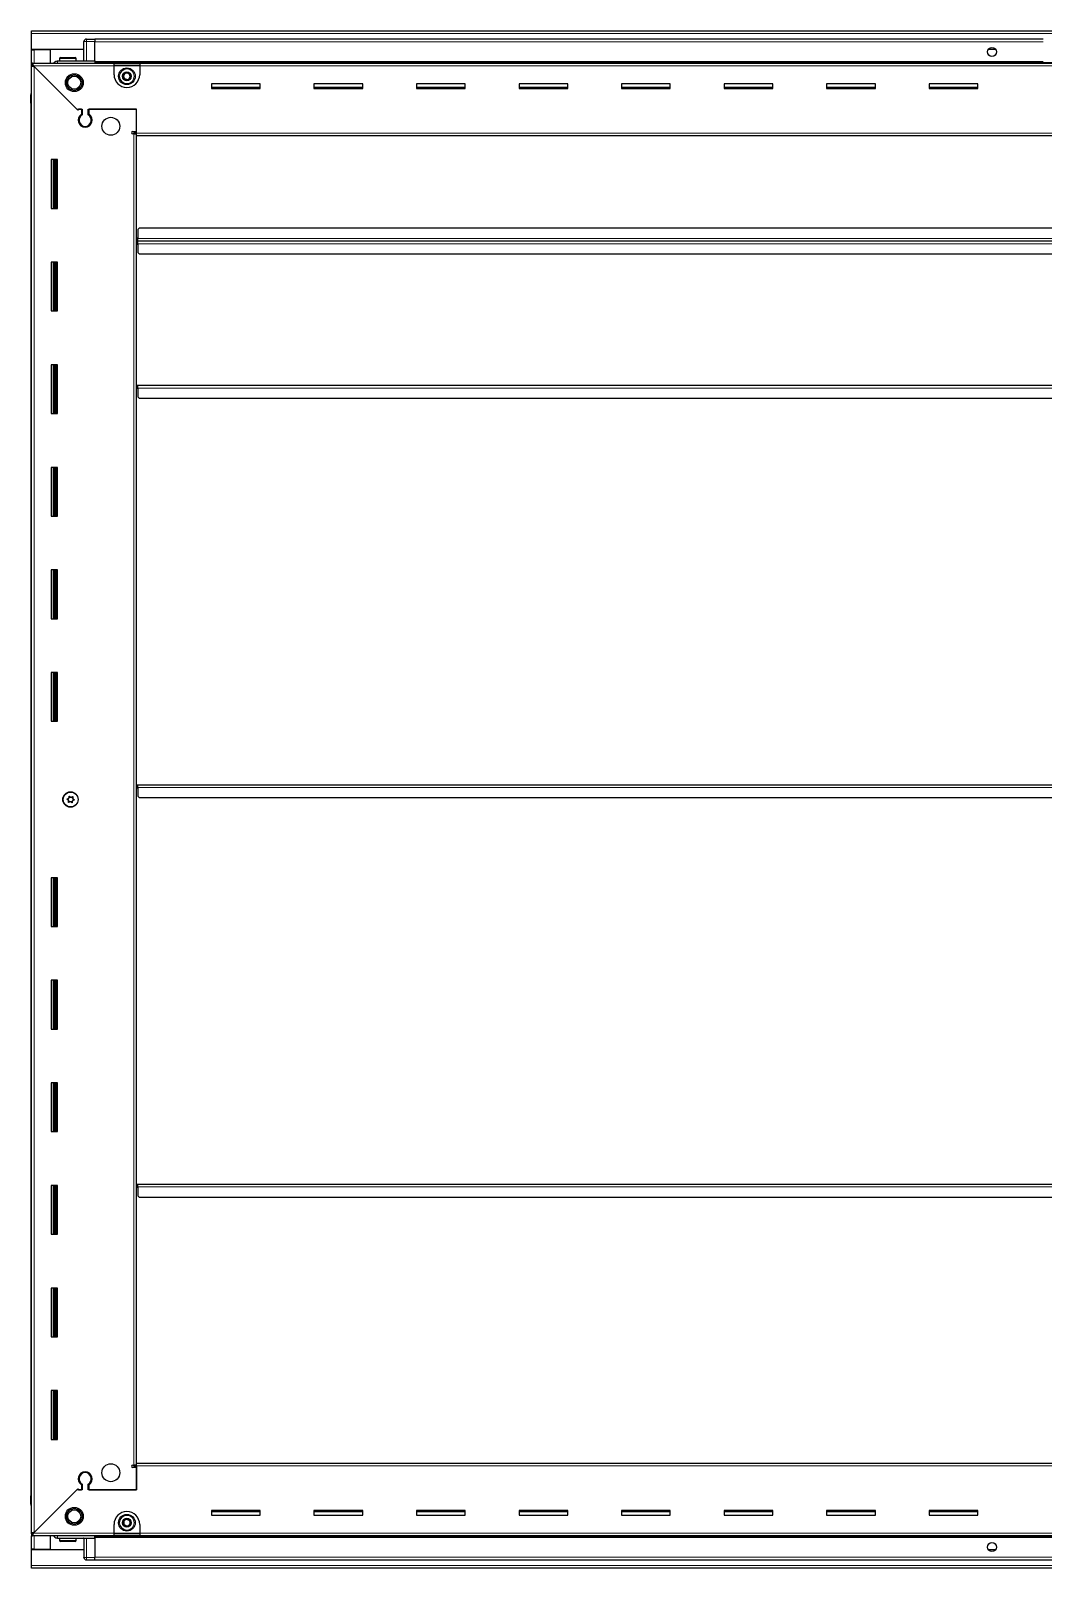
# Model space of a CAD drawing. Header units: millimetres. Extents: x 1132 to 6686, y -999 to 2272.
# Drawn here: x 5010 to 5800, y 848 to 2047 of the extents above; entities that cross this region are included whole.
import ezdxf

# ---------------------------------------------------------------- set-up
doc = ezdxf.new("R2010")
doc.units = ezdxf.units.MM

msp = doc.modelspace()

# ---------------------------------------------------------------- linework, layer by layer
at = {"color": 7, "linetype": 'Continuous', "lineweight": 25}
for p, q in [((5010.48, 2044.5), (5010.48, 2046.6)), ((5010.48, 2046.6), (6609.48, 2046.6)), ((5010.48, 2032.1), (5010.48, 2044.5)), ((5052.16, 2039.6), (5052.16, 2039.6)), ((5053.48, 2040.1), (5059.98, 2040.1)), ((5053.48, 2040.1), (5059.98, 2040.1)), ((5059.98, 2040.1), (5059.98, 2040.1)), ((5059.98, 2040.1), (5059.98, 2040.1)), ((5059.98, 2040.1), (5059.98, 2038.1)), ((5799.98, 2039.95), (5059.98, 2039.95)), ((5051.48, 2032.1), (5010.48, 2032.1)), ((5010.48, 2031.6), (5010.48, 2032.1)), ((5010.48, 2031.6), (5012.58, 2031.6)), ((5010.48, 2021.35), (5010.48, 2031.6)), ((5011.98, 2031.6), (5011.98, 2032.1)), ((5025.48, 2031.6), (5012.58, 2031.6)), ((5025.48, 2021.35), (5025.48, 2031.6)), ((5051.48, 2023.1), (5051.48, 2038.1)), ((5059.98, 2023.1), (5059.98, 2038.1)), ((5762.86, 2032.1), (5757.11, 2032.1)), ((5010.48, 2019.85), (5010.48, 2021.35)), ((5010.48, 2021.35), (5011.48, 2021.35)), ((5010.48, 2019.35), (5010.48, 2019.85)), ((5010.48, 2019.85), (5011.48, 2019.85)), ((5010.48, 874.85), (5010.48, 2019.35)), ((5011.98, 2019.35), (5010.48, 2019.35)), ((5011.48, 2021.35), (5074.98, 2021.35)), ((5011.48, 2019.85), (5011.48, 2021.35)), ((5012.08, 2019.25), (5045.98, 1985.35)), ((5046.68, 1984.65), (5012.58, 2018.75)), ((5030.98, 2023.1), (5059.98, 2023.1)), ((5032.48, 2025), (5032.48, 2023.1)), ((5033.28, 2025.8), (5044.68, 2025.8)), ((5045.48, 2023.1), (5045.48, 2025)), ((5059.98, 2023.1), (5059.98, 2022.6)), ((5059.98, 2021.95), (6559.98, 2021.95)), ((5074.98, 2019.25), (5074.98, 2021.35)), ((5074.98, 2021.35), (5094.98, 2021.35)), ((5074.98, 2019.85), (5094.98, 2019.85)), ((5074.98, 2012.35), (5074.98, 2019.25)), ((5094.98, 2021.35), (6524.98, 2021.35)), ((5094.98, 2021.35), (5094.98, 2019.25)), ((5094.98, 2019.25), (5094.98, 2012.35)), ((5188.98, 2005.1), (5150.98, 2005.1)), ((5150.98, 2005.1), (5150.98, 2001.6)), ((5188.98, 2002.35), (5150.98, 2002.35)), ((5188.98, 2001.6), (5188.98, 2005.1)), ((5268.98, 2005.1), (5230.98, 2005.1)), ((5230.98, 2005.1), (5230.98, 2001.6)), ((5268.98, 2002.35), (5230.98, 2002.35)), ((5268.98, 2001.6), (5268.98, 2005.1)), ((5348.98, 2005.1), (5310.98, 2005.1)), ((5310.98, 2005.1), (5310.98, 2001.6)), ((5348.98, 2002.35), (5310.98, 2002.35)), ((5348.98, 2001.6), (5348.98, 2005.1)), ((5428.98, 2005.1), (5390.98, 2005.1)), ((5390.98, 2005.1), (5390.98, 2001.6)), ((5428.98, 2002.35), (5390.98, 2002.35)), ((5428.98, 2001.6), (5428.98, 2005.1)), ((5508.98, 2005.1), (5470.98, 2005.1)), ((5470.98, 2005.1), (5470.98, 2001.6)), ((5508.98, 2002.35), (5470.98, 2002.35)), ((5508.98, 2001.6), (5508.98, 2005.1)), ((5588.98, 2005.1), (5550.98, 2005.1)), ((5550.98, 2005.1), (5550.98, 2001.6)), ((5588.98, 2002.35), (5550.98, 2002.35)), ((5588.98, 2001.6), (5588.98, 2005.1)), ((5668.98, 2005.1), (5630.98, 2005.1)), ((5630.98, 2005.1), (5630.98, 2001.6)), ((5668.98, 2002.35), (5630.98, 2002.35)), ((5668.98, 2001.6), (5668.98, 2005.1)), ((5748.98, 2005.1), (5710.98, 2005.1)), ((5710.98, 2005.1), (5710.98, 2001.6)), ((5748.98, 2002.35), (5710.98, 2002.35)), ((5748.98, 2001.6), (5748.98, 2005.1)), ((5009.98, 1996.6), (5009.98, 1990.1)), ((5009.98, 1990.1), (5009.98, 1996.6)), ((5150.98, 2001.6), (5188.98, 2001.6)), ((5230.98, 2001.6), (5268.98, 2001.6)), ((5310.98, 2001.6), (5348.98, 2001.6)), ((5390.98, 2001.6), (5428.98, 2001.6)), ((5470.98, 2001.6), (5508.98, 2001.6)), ((5550.98, 2001.6), (5588.98, 2001.6)), ((5630.98, 2001.6), (5668.98, 2001.6)), ((5710.98, 2001.6), (5748.98, 2001.6)), ((5009.98, 1990.1), (5009.98, 1990.1)), ((5010.48, 1990.1), (5009.98, 1990.1)), ((5010.13, 1990.1), (5010.13, 904.1)), ((5045.98, 1985.35), (5050.18, 1985.35)), ((5047.38, 1985.35), (5046.68, 1984.65)), ((5049.48, 1985.35), (5047.38, 1985.35)), ((5049.48, 1985.35), (5049.48, 1981.46)), ((5050.18, 1985.35), (5050.18, 1981.07)), ((5054.78, 1985.35), (5092.48, 1985.35)), ((5054.78, 1981.07), (5054.78, 1985.35)), ((5055.48, 1981.46), (5055.48, 1985.35)), ((5092.48, 1985.35), (5055.48, 1985.35)), ((5092.48, 1966.7), (5092.48, 1985.35)), ((5092.48, 1968.1), (5092.48, 1985.35)), ((5050.48, 1972.49), (5050.48, 1971.73)), ((5089.63, 1968.1), (5092.48, 1968.1)), ((5092.48, 1967.1), (5090.48, 1967.1)), ((5090.48, 1967.1), (5090.48, 1966.1)), ((5092.48, 1964.6), (5092.48, 1966.7)), ((5090.38, 1966.1), (5089.63, 1966.1)), ((5090.38, 1966.1), (5092.48, 1966.1)), ((6527.48, 1964.6), (5092.48, 1964.6)), ((5092.48, 929.6), (5092.48, 1964.6)), ((5030.98, 1946.1), (5025.98, 1946.1)), ((5025.98, 1946.1), (5025.98, 1908.1)), ((5028.13, 1908.1), (5028.13, 1946.1)), ((5029.93, 1908.1), (5029.93, 1946.1)), ((5029.96, 1908.1), (5029.96, 1946.1)), ((5030.98, 1908.1), (5030.98, 1946.1)), ((5025.98, 1908.1), (5030.98, 1908.1)), ((5093.23, 1882.6), (5092.48, 1882.6)), ((5093.48, 1885.45), (5093.23, 1885.45)), ((5093.23, 1885.45), (5093.23, 1882.6)), ((5093.23, 1882.6), (5093.23, 1879.75)), ((5094.48, 1892.6), (5093.48, 1891.6)), ((5093.48, 1891.6), (5093.48, 1884.7)), ((5093.48, 1882.6), (5093.48, 1884.7)), ((5093.48, 1880.5), (5093.48, 1882.6)), ((6526.48, 1882.6), (5093.48, 1882.6)), ((6525.48, 1892.6), (5094.48, 1892.6)), ((5093.23, 1879.75), (5093.48, 1879.75)), ((5093.48, 1880.5), (5093.48, 1873.6)), ((5093.48, 1873.6), (5094.48, 1872.6)), ((5094.48, 1872.6), (6525.48, 1872.6)), ((5030.98, 1866.1), (5025.98, 1866.1)), ((5025.98, 1866.1), (5025.98, 1828.1)), ((5028.13, 1828.1), (5028.13, 1866.1)), ((5029.93, 1828.1), (5029.93, 1866.1)), ((5029.96, 1828.1), (5029.96, 1866.1)), ((5030.98, 1828.1), (5030.98, 1866.1)), ((5025.98, 1828.1), (5030.98, 1828.1)), ((5030.98, 1786.1), (5025.98, 1786.1)), ((5025.98, 1786.1), (5025.98, 1748.1)), ((5028.13, 1748.1), (5028.13, 1786.1)), ((5029.93, 1748.1), (5029.93, 1786.1)), ((5029.96, 1748.1), (5029.96, 1786.1)), ((5030.98, 1748.1), (5030.98, 1786.1)), ((5092.48, 1770.1), (5093.23, 1770.1)), ((5093.23, 1770.1), (5093.23, 1767.25)), ((5093.23, 1767.25), (5093.48, 1767.25)), ((5093.48, 1768), (5093.48, 1770.1)), ((5093.48, 1770.1), (6526.48, 1770.1)), ((5093.48, 1768), (5093.48, 1761.1)), ((5093.48, 1761.1), (5094.48, 1760.1)), ((5094.48, 1760.1), (6525.48, 1760.1)), ((5025.98, 1748.1), (5030.98, 1748.1)), ((5030.98, 1706.1), (5025.98, 1706.1)), ((5025.98, 1706.1), (5025.98, 1668.1)), ((5028.13, 1668.1), (5028.13, 1706.1)), ((5029.93, 1668.1), (5029.93, 1706.1)), ((5029.96, 1668.1), (5029.96, 1706.1)), ((5030.98, 1668.1), (5030.98, 1706.1)), ((5025.98, 1668.1), (5030.98, 1668.1)), ((5030.98, 1626.1), (5025.98, 1626.1)), ((5025.98, 1626.1), (5025.98, 1588.1)), ((5028.13, 1588.1), (5028.13, 1626.1)), ((5029.93, 1588.1), (5029.93, 1626.1)), ((5029.96, 1588.1), (5029.96, 1626.1)), ((5030.98, 1588.1), (5030.98, 1626.1)), ((5025.98, 1588.1), (5030.98, 1588.1)), ((5030.98, 1546.1), (5025.98, 1546.1)), ((5025.98, 1546.1), (5025.98, 1508.1)), ((5028.13, 1508.1), (5028.13, 1546.1)), ((5029.93, 1508.1), (5029.93, 1546.1)), ((5029.96, 1508.1), (5029.96, 1546.1)), ((5030.98, 1508.1), (5030.98, 1546.1)), ((5025.98, 1508.1), (5030.98, 1508.1)), ((5092.48, 1458.6), (5093.23, 1458.6)), ((5093.23, 1458.6), (5093.23, 1455.75)), ((5093.23, 1455.75), (5093.48, 1455.75)), ((5093.48, 1456.5), (5093.48, 1458.6)), ((5093.48, 1458.6), (6526.48, 1458.6)), ((5093.48, 1456.5), (5093.48, 1449.6)), ((5093.48, 1449.6), (5094.48, 1448.6)), ((5094.48, 1448.6), (6525.48, 1448.6)), ((5030.98, 1386.1), (5025.98, 1386.1)), ((5025.98, 1386.1), (5025.98, 1348.1)), ((5028.13, 1348.1), (5028.13, 1386.1)), ((5029.93, 1348.1), (5029.93, 1386.1)), ((5029.96, 1348.1), (5029.96, 1386.1)), ((5030.98, 1348.1), (5030.98, 1386.1)), ((5025.98, 1348.1), (5030.98, 1348.1)), ((5030.98, 1306.1), (5025.98, 1306.1)), ((5025.98, 1306.1), (5025.98, 1268.1)), ((5028.13, 1268.1), (5028.13, 1306.1)), ((5029.93, 1268.1), (5029.93, 1306.1)), ((5029.96, 1268.1), (5029.96, 1306.1)), ((5030.98, 1268.1), (5030.98, 1306.1)), ((5025.98, 1268.1), (5030.98, 1268.1)), ((5030.98, 1226.1), (5025.98, 1226.1)), ((5025.98, 1226.1), (5025.98, 1188.1)), ((5028.13, 1188.1), (5028.13, 1226.1)), ((5029.93, 1188.1), (5029.93, 1226.1)), ((5029.96, 1188.1), (5029.96, 1226.1)), ((5030.98, 1188.1), (5030.98, 1226.1)), ((5025.98, 1188.1), (5030.98, 1188.1)), ((5030.98, 1146.1), (5025.98, 1146.1)), ((5025.98, 1146.1), (5025.98, 1108.1)), ((5028.13, 1108.1), (5028.13, 1146.1)), ((5029.93, 1108.1), (5029.93, 1146.1)), ((5029.96, 1108.1), (5029.96, 1146.1)), ((5030.98, 1108.1), (5030.98, 1146.1)), ((5092.48, 1147.1), (5093.23, 1147.1)), ((5093.23, 1147.1), (5093.23, 1144.25)), ((5093.23, 1144.25), (5093.48, 1144.25)), ((5093.48, 1145), (5093.48, 1147.1)), ((5093.48, 1147.1), (6526.48, 1147.1)), ((5093.48, 1145), (5093.48, 1138.1)), ((5093.48, 1138.1), (5094.48, 1137.1)), ((5094.48, 1137.1), (6525.48, 1137.1)), ((5025.98, 1108.1), (5030.98, 1108.1)), ((5030.98, 1066.1), (5025.98, 1066.1)), ((5025.98, 1066.1), (5025.98, 1028.1)), ((5028.13, 1028.1), (5028.13, 1066.1)), ((5029.93, 1028.1), (5029.93, 1066.1)), ((5029.96, 1028.1), (5029.96, 1066.1)), ((5030.98, 1028.1), (5030.98, 1066.1)), ((5025.98, 1028.1), (5030.98, 1028.1)), ((5030.98, 986.1), (5025.98, 986.1)), ((5025.98, 986.1), (5025.98, 948.1)), ((5028.13, 948.1), (5028.13, 986.1)), ((5029.93, 948.1), (5029.93, 986.1)), ((5029.96, 948.1), (5029.96, 986.1)), ((5030.98, 948.1), (5030.98, 986.1)), ((5025.98, 948.1), (5030.98, 948.1)), ((5089.63, 928.1), (5090.38, 928.1)), ((5092.48, 926.1), (5089.63, 926.1)), ((5092.48, 928.1), (5090.38, 928.1)), ((5090.48, 928.1), (5090.48, 927.1)), ((5090.48, 927.1), (5092.48, 927.1)), ((5092.48, 929.6), (6527.48, 929.6)), ((5092.48, 927.5), (5092.48, 929.6)), ((5092.48, 927.5), (5092.48, 908.85)), ((5092.48, 908.85), (5092.48, 926.1)), ((5049.48, 912.74), (5049.48, 908.85)), ((5050.18, 913.14), (5050.18, 908.85)), ((5050.48, 922.48), (5050.48, 921.72)), ((5054.78, 908.85), (5054.78, 913.14)), ((5055.48, 908.85), (5055.48, 912.74)), ((5009.98, 897.6), (5009.98, 904.1)), ((5009.98, 904.1), (5009.98, 904.1)), ((5009.98, 904.1), (5009.98, 904.1)), ((5009.98, 904.1), (5009.98, 897.6)), ((5010.48, 904.1), (5009.98, 904.1)), ((5045.98, 908.85), (5012.08, 874.95)), ((5012.58, 875.45), (5046.68, 909.55)), ((5050.18, 908.85), (5045.98, 908.85)), ((5046.68, 909.55), (5047.38, 908.85)), ((5047.38, 908.85), (5049.48, 908.85)), ((5092.48, 908.85), (5054.78, 908.85)), ((5055.48, 908.85), (5092.48, 908.85)), ((5010.48, 896.28), (5010.48, 896.28)), ((5188.98, 892.6), (5150.98, 892.6)), ((5150.98, 892.6), (5150.98, 889.1)), ((5150.98, 891.85), (5188.98, 891.85)), ((5150.98, 889.1), (5188.98, 889.1)), ((5188.98, 889.1), (5188.98, 892.6)), ((5268.98, 892.6), (5230.98, 892.6)), ((5230.98, 892.6), (5230.98, 889.1)), ((5230.98, 891.85), (5268.98, 891.85)), ((5230.98, 889.1), (5268.98, 889.1)), ((5268.98, 889.1), (5268.98, 892.6)), ((5348.98, 892.6), (5310.98, 892.6)), ((5310.98, 892.6), (5310.98, 889.1)), ((5310.98, 891.85), (5348.98, 891.85)), ((5310.98, 889.1), (5348.98, 889.1)), ((5348.98, 889.1), (5348.98, 892.6)), ((5428.98, 892.6), (5390.98, 892.6)), ((5390.98, 892.6), (5390.98, 889.1)), ((5390.98, 891.85), (5428.98, 891.85)), ((5390.98, 889.1), (5428.98, 889.1)), ((5428.98, 889.1), (5428.98, 892.6)), ((5508.98, 892.6), (5470.98, 892.6)), ((5470.98, 892.6), (5470.98, 889.1)), ((5470.98, 891.85), (5508.98, 891.85)), ((5470.98, 889.1), (5508.98, 889.1)), ((5508.98, 889.1), (5508.98, 892.6)), ((5588.98, 892.6), (5550.98, 892.6)), ((5550.98, 892.6), (5550.98, 889.1)), ((5550.98, 891.85), (5588.98, 891.85)), ((5550.98, 889.1), (5588.98, 889.1)), ((5588.98, 889.1), (5588.98, 892.6)), ((5668.98, 892.6), (5630.98, 892.6)), ((5630.98, 892.6), (5630.98, 889.1)), ((5630.98, 891.85), (5668.98, 891.85)), ((5630.98, 889.1), (5668.98, 889.1)), ((5668.98, 889.1), (5668.98, 892.6)), ((5748.98, 892.6), (5710.98, 892.6)), ((5710.98, 892.6), (5710.98, 889.1)), ((5710.98, 891.85), (5748.98, 891.85)), ((5710.98, 889.1), (5748.98, 889.1)), ((5748.98, 889.1), (5748.98, 892.6)), ((5074.98, 874.95), (5074.98, 881.85)), ((5094.98, 881.85), (5094.98, 874.95)), ((5010.48, 874.35), (5010.48, 874.85)), ((5011.98, 874.85), (5010.48, 874.85)), ((5010.48, 874.35), (5010.48, 872.85)), ((5011.48, 874.35), (5010.48, 874.35)), ((5010.48, 862.6), (5010.48, 872.85)), ((5011.48, 872.85), (5010.48, 872.85)), ((5011.48, 874.35), (5011.48, 872.85)), ((5074.98, 872.85), (5011.48, 872.85)), ((5025.48, 862.6), (5025.48, 872.85)), ((5030.98, 871.1), (5059.98, 871.1)), ((5032.48, 871.1), (5032.48, 869.2)), ((5037.06, 868.4), (5033.28, 868.4)), ((5044.68, 868.4), (5037.06, 868.4)), ((5045.48, 869.2), (5045.48, 871.1)), ((5051.48, 871.1), (5051.48, 856.1)), ((6559.98, 872.25), (5059.98, 872.25)), ((5059.98, 871.1), (5059.98, 871.6)), ((5059.98, 871.1), (5059.98, 856.1)), ((5074.98, 872.85), (5074.98, 874.95)), ((5094.98, 874.35), (5074.98, 874.35)), ((5094.98, 872.85), (5074.98, 872.85)), ((5094.98, 874.95), (5094.98, 872.85)), ((6524.98, 872.85), (5094.98, 872.85)), ((5012.58, 862.6), (5010.48, 862.6)), ((5010.48, 862.1), (5010.48, 862.6)), ((5010.48, 862.1), (5051.48, 862.1)), ((5010.48, 849.7), (5010.48, 862.1)), ((5011.98, 862.1), (5011.98, 862.6)), ((5012.58, 862.6), (5025.48, 862.6)), ((5051.48, 856.1), (5051.48, 856.1)), ((5053.48, 854.1), (5059.98, 854.1)), ((5053.48, 854.1), (5059.98, 854.1)), ((5059.98, 854.1), (5059.98, 856.1)), ((5059.98, 854.25), (6559.98, 854.25)), ((5059.98, 854.1), (5059.98, 854.1)), ((5757.11, 862.1), (5762.86, 862.1)), ((5010.48, 847.6), (5010.48, 849.7)), ((6609.48, 847.6), (5010.48, 847.6))]:
    msp.add_line(p, q, dxfattribs=at)
at = {"color": 8, "linetype": 'Continuous', "lineweight": 18}
for p, q in [((6609.48, 2044.5), (5010.48, 2044.5)), ((5053.48, 2040.1), (5053.48, 2038.1)), ((5012.58, 2031.6), (5012.58, 2032.1)), ((5012.58, 2021.35), (5012.58, 2031.6)), ((5051.48, 2038.1), (5053.48, 2038.1)), ((5053.48, 2038.1), (5053.48, 2023.1)), ((5059.98, 2038.1), (5053.48, 2038.1)), ((5799.98, 2037.95), (5059.98, 2037.95)), ((5074.98, 2019.25), (5012.08, 2019.25)), ((5012.58, 2018.75), (5012.58, 875.45)), ((5032.48, 2025), (5045.48, 2025)), ((5799.98, 2022.6), (5059.98, 2022.6)), ((6559.98, 2021.37), (5059.98, 2021.37)), ((5074.98, 2019.25), (5094.98, 2019.25)), ((6524.98, 2019.25), (5094.98, 2019.25)), ((5010.48, 1996.6), (5009.98, 1996.6)), ((5092.48, 1966.7), (6527.48, 1966.7)), ((5090.38, 928.1), (5090.38, 1966.1)), ((5027.48, 1946.1), (5027.48, 1908.1)), ((5028.72, 1946.1), (5028.72, 1908.1)), ((6526.48, 1884.7), (5093.48, 1884.7)), ((5093.48, 1880.5), (6526.48, 1880.5)), ((5027.48, 1866.1), (5027.48, 1828.1)), ((5028.72, 1866.1), (5028.72, 1828.1)), ((5027.48, 1786.1), (5027.48, 1748.1)), ((5028.72, 1786.1), (5028.72, 1748.1)), ((5093.48, 1768), (6526.48, 1768)), ((5027.48, 1706.1), (5027.48, 1668.1)), ((5028.72, 1706.1), (5028.72, 1668.1)), ((5027.48, 1626.1), (5027.48, 1588.1)), ((5028.72, 1626.1), (5028.72, 1588.1)), ((5027.48, 1546.1), (5027.48, 1508.1)), ((5028.72, 1546.1), (5028.72, 1508.1)), ((5093.48, 1456.5), (6526.48, 1456.5)), ((5027.48, 1386.1), (5027.48, 1348.1)), ((5028.72, 1386.1), (5028.72, 1348.1)), ((5027.48, 1306.1), (5027.48, 1268.1)), ((5028.72, 1306.1), (5028.72, 1268.1)), ((5027.48, 1226.1), (5027.48, 1188.1)), ((5028.72, 1226.1), (5028.72, 1188.1)), ((5027.48, 1146.1), (5027.48, 1108.1)), ((5028.72, 1146.1), (5028.72, 1108.1)), ((5093.48, 1145), (6526.48, 1145)), ((5027.48, 1066.1), (5027.48, 1028.1)), ((5028.72, 1066.1), (5028.72, 1028.1)), ((5027.48, 986.1), (5027.48, 948.1)), ((5028.72, 986.1), (5028.72, 948.1)), ((6527.48, 927.5), (5092.48, 927.5)), ((5010.48, 897.6), (5009.98, 897.6)), ((5012.08, 874.95), (5074.98, 874.95)), ((5012.58, 862.6), (5012.58, 872.85)), ((5036.79, 869.2), (5032.48, 869.2)), ((5045.48, 869.2), (5036.79, 869.2)), ((5053.48, 856.1), (5053.48, 871.1)), ((5059.98, 872.84), (6559.98, 872.84)), ((5059.98, 871.6), (6559.98, 871.6)), ((5094.98, 874.95), (5074.98, 874.95)), ((5094.98, 874.95), (6524.98, 874.95)), ((5012.58, 862.1), (5012.58, 862.6)), ((5051.48, 856.1), (5053.48, 856.1)), ((5053.48, 854.1), (5053.48, 856.1)), ((5059.98, 856.1), (5053.48, 856.1)), ((5059.98, 856.25), (6559.98, 856.25)), ((6609.48, 849.7), (5010.48, 849.7))]:
    msp.add_line(p, q, dxfattribs=at)
at = {"color": 7, "linetype": 'Continuous', "lineweight": 25, "flags": 128}
msp.add_lwpolyline([(5051.63, 855.35), (5051.52, 855.71), (5051.48, 856.1)], dxfattribs=at)
at = {"color": 7, "linetype": 'Continuous', "lineweight": 25}
for centre, radius in [((5759.98, 2030.1), 3.5), ((5084.98, 2011.1), 6.5), ((5084.98, 2011.1), 3.46), ((5043.98, 2006.1), 7), ((5043.98, 2006.1), 6.03), ((5043.98, 2006.1), 5.1), ((5072.48, 1972.1), 7), ((5040.98, 1447.1), 6), ((5041.13, 1447.1), 5.79), ((5041.13, 1447.1), 1.85), ((5072.48, 922.1), 7), ((5043.98, 888.1), 7), ((5043.98, 888.1), 6.03), ((5043.98, 888.1), 5.1), ((5084.98, 883.1), 6.5), ((5084.98, 883.1), 3.46), ((5759.98, 864.1), 3.5)]:
    msp.add_circle(centre, radius, dxfattribs=at)
at = {"color": 8, "linetype": 'Continuous', "lineweight": 18}
for centre in [(5084.98, 2011.1), (5084.98, 883.1)]:
    msp.add_circle(centre, 5.7, dxfattribs=at)
at = {"color": 7, "linetype": 'Continuous', "lineweight": 25}
for centre, radius, start, end in [((5053.48, 2038.1), 2, 90, 180), ((5053.48, 2038.1), 2, 90, 131.40962), ((5033.28, 2025), 0.8, 90, 180), ((5044.68, 2025), 0.8, 0, 90), ((5051.28, 2023.3), 0.2, 270, 0), ((5084.98, 2012.35), 10, 180, 270), ((5084.98, 2011.1), 2.5, 134.01559, 194.01559), ((5084.98, 2011.1), 2.5, 194.01559, 254.01559), ((5084.98, 2011.1), 2.5, 74.01559, 134.01559), ((5084.98, 2011.1), 2.5, 254.01559, 314.01559), ((5084.98, 2012.35), 10, 270, 0), ((5084.98, 2011.1), 2.5, 14.01559, 74.01559), ((5084.98, 2011.1), 2.5, 314.01559, 14.01559), ((5011.98, 1996.6), 2, 138.59038, 180), ((5052.48, 1976.85), 5.5, 123.05573, 56.94427), ((5052.48, 1976.85), 4.8, 118.63099, 61.36901), ((5089.63, 1967.1), 1, 90, 270), ((5089.63, 927.1), 1, 90, 270), ((5052.48, 917.35), 5.5, 303.05573, 236.94427), ((5052.48, 917.35), 4.8, 298.63099, 241.36901), ((5011.98, 897.6), 2, 180, 199.56674), ((5011.98, 897.6), 2, 180, 221.39416), ((5011.98, 897.6), 2, 213.78451, 221.40962), ((5084.98, 881.85), 10, 90, 180), ((5084.98, 881.85), 10, 0, 90), ((5084.98, 883.1), 2.5, 127.47401, 187.47401), ((5084.98, 883.1), 2.5, 187.47401, 247.47401), ((5084.98, 883.1), 2.5, 67.47401, 127.47401), ((5084.98, 883.1), 2.5, 247.47401, 307.47401), ((5084.98, 883.1), 2.5, 7.47401, 67.47401), ((5084.98, 883.1), 2.5, 307.47401, 7.47401), ((5033.28, 869.2), 0.8, 180, 270), ((5044.68, 869.2), 0.8, 270, 0), ((5051.28, 870.9), 0.2, 0, 90), ((5053.48, 856.1), 2, 180, 270)]:
    msp.add_arc(centre, radius, start, end, dxfattribs=at)
for points, knots in [([(5010.48, 2019.35), (5010.51, 2019.31), (5010.56, 2019.22), (5010.96, 2019.09), (5011.51, 2018.95), (5012.09, 2018.84), (5012.46, 2018.78), (5012.58, 2018.75)], [0, 0, 0, 0, 0.2302553, 0.4485219, 0.6667858, 0.8850496, 1, 1, 1, 1]), ([(5012.08, 2019.25), (5012.04, 2019.51), (5011.95, 2020), (5011.82, 2020.64), (5011.68, 2021.11), (5011.57, 2021.33), (5011.51, 2021.35), (5011.48, 2021.35)], [0, 0, 0, 0, 0.2302553, 0.4485219, 0.6667858, 0.8850496, 1, 1, 1, 1]), ([(5027.77, 2021.35), (5027.89, 2021.55), (5028.28, 2022.2), (5029.43, 2022.91), (5030.47, 2023.04), (5030.98, 2023.1)], [0, 0, 0, 0, 0.1822499, 0.5911249, 1, 1, 1, 1]), ([(5059.98, 2023.1), (5059.98, 2023.07), (5059.98, 2022.99), (5059.98, 2022.37), (5059.98, 2021.81), (5059.98, 2021.44), (5059.98, 2021.43)], [0, 0, 0, 0, 0.3302662, 0.6605324, 0.9907986, 1, 1, 1, 1]), ([(5082.21, 2011.9), (5082.58, 2012.26), (5083.27, 2012.93), (5083.96, 2013.59), (5084.29, 2013.91)], [0, 0, 0, 0, 0.5346859, 1, 1, 1, 1]), ([(5082.91, 2009.1), (5082.83, 2009.43), (5082.63, 2010.23), (5082.38, 2011.2), (5082.24, 2011.78), (5082.21, 2011.9)], [0, 0, 0, 0, 0.3629006, 0.8668753, 1, 1, 1, 1]), ([(5085.68, 2008.3), (5085.19, 2008.45), (5084.26, 2008.71), (5083.34, 2008.98), (5082.91, 2009.1)], [0, 0, 0, 0, 0.5346859, 1, 1, 1, 1]), ([(5084.29, 2013.91), (5084.78, 2013.76), (5085.71, 2013.5), (5086.63, 2013.23), (5087.06, 2013.11)], [0, 0, 0, 0, 0.5346859, 1, 1, 1, 1]), ([(5087.76, 2010.31), (5087.39, 2009.95), (5086.7, 2009.28), (5086.01, 2008.61), (5085.68, 2008.3)], [0, 0, 0, 0, 0.5346859, 1, 1, 1, 1]), ([(5087.06, 2013.11), (5087.09, 2012.99), (5087.24, 2012.41), (5087.48, 2011.44), (5087.68, 2010.64), (5087.76, 2010.31)], [0, 0, 0, 0, 0.1331247, 0.6370994, 1, 1, 1, 1]), ([(5042.77, 1449.38), (5042.76, 1449.38), (5042.74, 1449.39), (5042.68, 1449.39), (5042.54, 1449.35), (5042.19, 1449.18), (5041.71, 1448.93), (5041.08, 1448.97), (5040.64, 1449.25), (5040.33, 1449.49), (5040.14, 1449.63), (5040.05, 1449.66), (5040.01, 1449.67), (5039.98, 1449.65), (5039.95, 1449.63), (5039.92, 1449.57), (5039.87, 1449.31), (5039.87, 1448.83), (5039.69, 1448.14), (5039.1, 1447.76), (5038.65, 1447.6), (5038.41, 1447.48), (5038.36, 1447.42), (5038.35, 1447.4), (5038.35, 1447.36), (5038.36, 1447.33), (5038.39, 1447.3), (5038.44, 1447.24), (5038.63, 1447.1), (5038.95, 1446.9), (5039.34, 1446.57), (5039.58, 1445.98), (5039.5, 1445.44), (5039.45, 1445.06), (5039.45, 1444.91), (5039.48, 1444.85), (5039.5, 1444.83), (5039.53, 1444.82), (5039.59, 1444.82), (5039.73, 1444.86), (5040.08, 1445.03), (5040.56, 1445.27), (5041.19, 1445.24), (5041.63, 1444.96), (5041.94, 1444.72), (5042.13, 1444.58), (5042.22, 1444.55), (5042.26, 1444.54), (5042.29, 1444.55), (5042.32, 1444.58), (5042.35, 1444.64), (5042.4, 1444.9), (5042.4, 1445.38), (5042.58, 1446.07), (5043.17, 1446.45), (5043.62, 1446.61), (5043.86, 1446.73), (5043.91, 1446.78), (5043.92, 1446.81), (5043.92, 1446.85), (5043.91, 1446.88), (5043.88, 1446.91), (5043.83, 1446.97), (5043.64, 1447.11), (5043.32, 1447.31), (5042.92, 1447.64), (5042.69, 1448.23), (5042.77, 1448.77), (5042.82, 1449.15), (5042.81, 1449.3), (5042.79, 1449.36), (5042.78, 1449.37), (5042.77, 1449.38)], [0, 0, 0, 0, 0.0020087, 0.00442, 0.0093647, 0.0255282, 0.0677053, 0.0957862, 0.1246456, 0.1503415, 0.1605194, 0.1633943, 0.1656965, 0.1672448, 0.1688741, 0.1707699, 0.1786058, 0.2119941, 0.2499945, 0.2879948, 0.3213831, 0.329219, 0.3311148, 0.3327441, 0.3342924, 0.3362166, 0.3385353, 0.3413178, 0.349662, 0.3753578, 0.4042173, 0.4322982, 0.4744753, 0.4906388, 0.4966691, 0.49844, 0.5, 0.5020087, 0.50442, 0.5093647, 0.5255282, 0.5677053, 0.5957862, 0.6246456, 0.6503415, 0.6605194, 0.6633943, 0.6656965, 0.6672448, 0.6688741, 0.6707699, 0.6786058, 0.7119941, 0.7499945, 0.7879948, 0.8213831, 0.829219, 0.8311148, 0.8327441, 0.8342924, 0.8362166, 0.8385353, 0.8413178, 0.849662, 0.8753578, 0.9042173, 0.9322982, 0.9744753, 0.9906388, 0.9966691, 0.99844, 1, 1, 1, 1]), ([(5012.58, 875.45), (5012.33, 875.41), (5011.84, 875.32), (5011.2, 875.19), (5010.73, 875.05), (5010.51, 874.94), (5010.49, 874.88), (5010.48, 874.85)], [0, 0, 0, 0, 0.2302553, 0.4485219, 0.6667858, 0.8850496, 1, 1, 1, 1]), ([(5082.32, 884.21), (5082.42, 884.29), (5082.89, 884.65), (5083.68, 885.26), (5084.34, 885.76), (5084.61, 885.97)], [0, 0, 0, 0, 0.1331247, 0.6370994, 1, 1, 1, 1]), ([(5082.69, 881.35), (5082.63, 881.86), (5082.5, 882.82), (5082.38, 883.77), (5082.32, 884.21)], [0, 0, 0, 0, 0.5346859, 1, 1, 1, 1]), ([(5085.36, 880.24), (5084.88, 880.44), (5083.99, 880.81), (5083.11, 881.18), (5082.69, 881.35)], [0, 0, 0, 0, 0.5346859, 1, 1, 1, 1]), ([(5084.61, 885.97), (5085.09, 885.77), (5085.98, 885.4), (5086.86, 885.03), (5087.28, 884.86)], [0, 0, 0, 0, 0.5346859, 1, 1, 1, 1]), ([(5087.65, 882), (5087.38, 881.79), (5086.72, 881.29), (5085.93, 880.68), (5085.46, 880.32), (5085.36, 880.24)], [0, 0, 0, 0, 0.3629006, 0.8668753, 1, 1, 1, 1]), ([(5087.28, 884.86), (5087.34, 884.35), (5087.47, 883.39), (5087.59, 882.44), (5087.65, 882)], [0, 0, 0, 0, 0.5346859, 1, 1, 1, 1]), ([(5011.48, 872.85), (5011.53, 872.88), (5011.62, 872.93), (5011.75, 873.33), (5011.89, 873.88), (5012, 874.46), (5012.06, 874.83), (5012.08, 874.95)], [0, 0, 0, 0, 0.2302553, 0.4485219, 0.6667858, 0.8850496, 1, 1, 1, 1]), ([(5027.77, 872.85), (5027.89, 872.65), (5028.28, 872.01), (5029.43, 871.3), (5030.47, 871.17), (5030.98, 871.1)], [0, 0, 0, 0, 0.1822499, 0.5911249, 1, 1, 1, 1]), ([(5059.98, 871.1), (5059.98, 871.14), (5059.98, 871.22), (5059.98, 871.84), (5059.98, 872.41), (5059.98, 872.81), (5059.98, 872.84)], [0, 0, 0, 0, 0.3242788, 0.6485576, 0.9728365, 1, 1, 1, 1])]:
    msp.add_open_spline(points, degree=3, knots=knots, dxfattribs=at)
for points in [[(5012.08, 2019.25), (5012.03, 2019.33), (5011.93, 2019.49), (5011.78, 2019.69), (5011.63, 2019.83), (5011.53, 2019.85), (5011.48, 2019.85)], [(5011.98, 2019.35), (5011.99, 2019.3), (5012.01, 2019.2), (5012.15, 2019.05), (5012.35, 2018.9), (5012.51, 2018.8), (5012.58, 2018.75)], [(5012.58, 875.45), (5012.51, 875.4), (5012.35, 875.3), (5012.15, 875.15), (5012.01, 875), (5011.99, 874.9), (5011.98, 874.85)], [(5011.48, 874.35), (5011.53, 874.36), (5011.63, 874.38), (5011.78, 874.52), (5011.93, 874.72), (5012.03, 874.88), (5012.08, 874.95)]]:
    msp.add_open_spline(points, degree=3, dxfattribs=at)
at = {"color": 8, "linetype": 'Continuous', "lineweight": 18}
for points, knots in [([(5030.98, 2023.1), (5030.98, 2023.06), (5030.98, 2022.99), (5030.98, 2022.55), (5030.98, 2022.09), (5030.98, 2021.68), (5030.98, 2021.41), (5030.98, 2021.35)], [0, 0, 0, 0, 0.3597529, 0.5534142, 0.7511852, 0.9489563, 1, 1, 1, 1]), ([(5030.98, 871.1), (5030.98, 871.15), (5030.98, 871.22), (5030.98, 871.66), (5030.98, 872.11), (5030.98, 872.53), (5030.98, 872.8), (5030.98, 872.85)], [0, 0, 0, 0, 0.35975288, 0.55341416, 0.75118521, 0.94895626, 1, 1, 1, 1])]:
    msp.add_open_spline(points, degree=3, knots=knots, dxfattribs=at)

doc.saveas('drawing.dxf')
